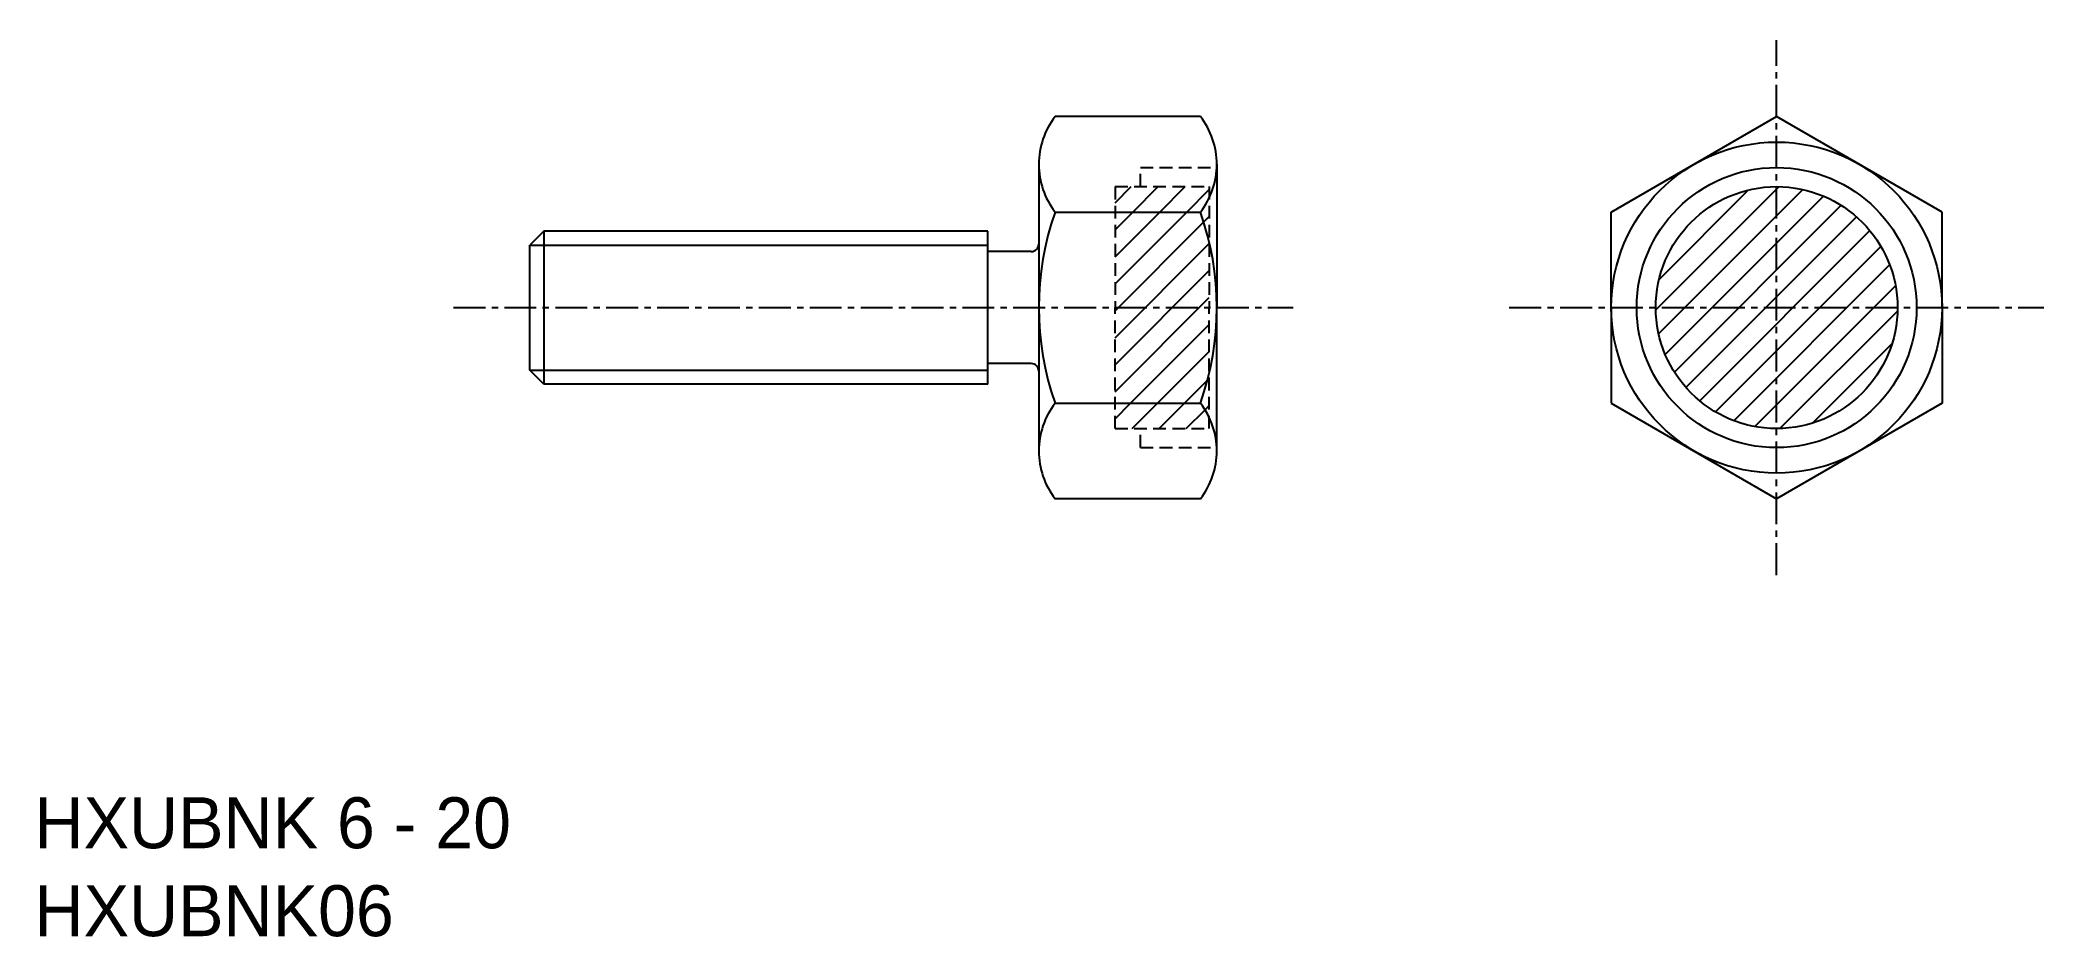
# Model space of a CAD drawing. Extents: x 13.7 to 92.5, y 16.5 to 51.7.
import ezdxf

# ---------------------------------------------------------------- set-up
doc = ezdxf.new("R2010")
doc.units = 0
doc.linetypes.add('CENTER', pattern=[2, 1.25, -0.25, 0.25, -0.25])
doc.linetypes.add('DASHED', pattern=[0.75, 0.5, -0.25])
doc.layers.get('0').update_dxf_attribs({"linetype": 'CONTINUOUS'})
doc.layers.add('CENTER', color=1, linetype='CENTER')

# ---------------------------------------------------------------- blocks, each defined once
blk = doc.blocks.new('*X2')
at = {"color": 0, "linetype": 'CONTINUOUS'}
for p, q in [((55.96, 45.353), (56.589, 45.982)), ((56.652, 44.985), (57.649, 45.982)), ((57.713, 44.985), (58.71, 45.982)), ((58.773, 44.985), (59.66, 45.871)), ((77.21, 41.148), (82.044, 45.981)), ((77.323, 40.2), (82.992, 45.869)), ((77.34, 42.338), (80.853, 45.851)), ((55.96, 42.171), (58.773, 44.985)), ((55.96, 43.232), (57.713, 44.985)), ((55.96, 44.292), (56.652, 44.985)), ((77.579, 39.395), (83.796, 45.612)), ((77.942, 38.698), (84.494, 45.249)), ((55.96, 41.11), (59.445, 44.596)), ((59.445, 44.596), (59.66, 44.81)), ((78.396, 38.091), (85.1, 44.795)), ((78.935, 37.569), (85.622, 44.256)), ((55.96, 40.05), (59.66, 43.75)), ((79.559, 37.133), (86.059, 43.632)), ((55.96, 38.989), (59.66, 42.689)), ((80.277, 36.79), (86.402, 42.915)), ((81.107, 36.559), (86.632, 42.085)), ((55.96, 37.928), (59.66, 41.628)), ((82.092, 36.484), (86.708, 41.099)), ((56.571, 37.479), (59.66, 40.568)), ((57.632, 37.479), (59.66, 39.507)), ((83.363, 36.694), (86.497, 39.828)), ((58.692, 37.479), (59.592, 38.378)), ((59.592, 38.378), (59.66, 38.446)), ((55.96, 36.868), (56.571, 37.479)), ((56.635, 36.482), (57.632, 37.479)), ((57.695, 36.482), (58.692, 37.479)), ((58.756, 36.482), (59.495, 37.221)), ((59.495, 37.221), (59.66, 37.386))]:
    blk.add_line(p, q, dxfattribs=at)

msp = doc.modelspace()

# ---------------------------------------------------------------- linework, layer by layer
at = {"color": 7, "linetype": 'CONTINUOUS'}
for p, q in [((59.315, 48.738), (53.604, 48.738)), ((75.46, 44.985), (81.96, 48.738)), ((88.46, 44.985), (81.96, 48.738)), ((52.96, 46.861), (52.96, 35.603)), ((59.96, 46.861), (59.96, 41.232)), ((53.604, 44.985), (59.315, 44.985)), ((75.46, 41.232), (75.46, 44.985)), ((88.46, 41.232), (88.46, 44.985)), ((33.501, 44.232), (32.96, 43.69)), ((33.501, 44.232), (33.501, 38.232)), ((50.96, 44.232), (33.501, 44.232)), ((50.96, 38.232), (50.96, 44.232)), ((32.96, 38.773), (32.96, 43.69)), ((52.66, 43.432), (50.96, 43.432)), ((59.96, 35.603), (59.96, 41.232)), ((75.46, 41.232), (75.46, 37.479)), ((88.46, 41.232), (88.46, 37.479)), ((33.501, 38.232), (32.96, 38.773)), ((52.66, 39.032), (50.96, 39.032)), ((50.96, 38.232), (33.501, 38.232)), ((53.604, 37.479), (59.315, 37.479)), ((75.46, 37.479), (81.96, 33.726)), ((88.46, 37.479), (81.96, 33.726)), ((59.315, 33.726), (53.604, 33.726))]:
    msp.add_line(p, q, dxfattribs=at)
at = {"color": 3, "linetype": 'DASHED'}
for p, q in [((56.96, 46.732), (59.96, 46.732)), ((56.96, 45.982), (56.96, 46.732)), ((55.96, 45.982), (59.66, 45.982)), ((55.96, 45.982), (55.96, 41.232)), ((59.66, 45.982), (59.66, 41.232)), ((55.96, 36.482), (55.96, 41.232)), ((59.66, 36.482), (59.66, 41.232)), ((55.96, 36.482), (59.66, 36.482)), ((56.96, 35.732), (56.96, 36.482)), ((56.96, 35.732), (59.96, 35.732))]:
    msp.add_line(p, q, dxfattribs=at)
at = {"color": 3, "linetype": 'CONTINUOUS'}
for p, q in [((32.96, 43.69), (50.96, 43.69)), ((32.96, 38.773), (50.96, 38.773))]:
    msp.add_line(p, q, dxfattribs=at)
at = {"color": 7, "linetype": 'CONTINUOUS'}
for radius in [6.5, 5.5, 4.75]:
    msp.add_circle((81.96, 41.232), radius, dxfattribs=at)
for centre, radius, start, end in [((56.014, 46.861), 3.054, 142.09349, 180), ((56.905, 46.861), 3.054, 0, 37.90651), ((56.014, 46.861), 3.054, 180, 217.90651), ((56.905, 46.861), 3.054, 322.09349, 0), ((64.21, 41.232), 11.25, 160.51378, 199.48622), ((48.71, 41.232), 11.25, 340.51378, 19.48622), ((52.66, 43.732), 0.3, 270, 0), ((52.66, 38.732), 0.3, 0, 90), ((56.014, 35.603), 3.054, 142.09349, 180), ((56.905, 35.603), 3.054, 0, 37.90651), ((56.014, 35.603), 3.054, 180, 217.90651), ((56.905, 35.603), 3.054, 322.09349, 0)]:
    msp.add_arc(centre, radius, start, end, dxfattribs=at)
at = {"layer": 'CENTER', "color": 1, "linetype": 'CENTER'}
for p, q in [((81.96, 30.726), (81.96, 51.738)), ((29.96, 41.232), (62.96, 41.232)), ((71.454, 41.232), (92.465, 41.232))]:
    msp.add_line(p, q, dxfattribs=at)

# ---------------------------------------------------------------- block references
at = {"color": 3, "linetype": 'CONTINUOUS'}
msp.add_blockref('*X2', (0, 0), dxfattribs=at)

# ---------------------------------------------------------------- texts
at = {"color": 7, "linetype": 'CONTINUOUS'}
for s, p in [('HXUBNK 6 - 20', (13.489, 20)), ('HXUBNK06', (13.489, 16.547))]:
    msp.add_text(s, height=2, dxfattribs=at).set_placement(p)

doc.saveas('drawing.dxf')
